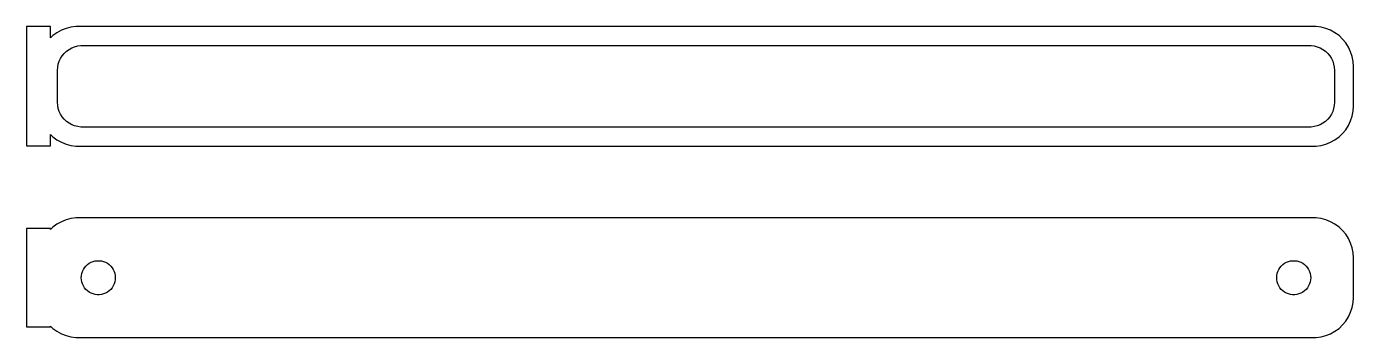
# Model space of a CAD drawing. Header units: metres. Extents: x -84 to 82, y 41 to 79.
import ezdxf

# ---------------------------------------------------------------- set-up
doc = ezdxf.new("R2010")
doc.units = ezdxf.units.M

msp = doc.modelspace()

# ---------------------------------------------------------------- linework, layer by layer
for p, q in [((-81, 79.4792), (-84, 79.4792)), ((-84, 79.4792), (-84, 64.5208)), ((-81, 78.0587), (-81, 79.4792)), ((-80.6871, 78.3526), (-81, 78.0587)), ((-80.1791, 78.7216), (-80.6871, 78.3526)), ((-79.6289, 79.0241), (-80.1791, 78.7216)), ((-79.0451, 79.2553), (-79.6289, 79.0241)), ((-78.4369, 79.4114), (-79.0451, 79.2553)), ((-77.8139, 79.4901), (-78.4369, 79.4114)), ((77.8139, 79.4901), (-77.8139, 79.4901)), ((78.4369, 79.4114), (77.8139, 79.4901)), ((79.0451, 79.2553), (78.4369, 79.4114)), ((79.6289, 79.0241), (79.0451, 79.2553)), ((80.1791, 78.7216), (79.6289, 79.0241)), ((80.6871, 78.3526), (80.1791, 78.7216)), ((81.1448, 77.9227), (80.6871, 78.3526)), ((-78.9843, 76.3985), (-78.668, 76.6283)), ((-78.668, 76.6283), (-78.3254, 76.8167)), ((-78.3254, 76.8167), (-77.9619, 76.9606)), ((-77.9619, 76.9606), (-77.5833, 77.0578)), ((-77.5833, 77.0578), (-77.1955, 77.1068)), ((-77.1955, 77.1068), (77.1955, 77.1068)), ((77.1955, 77.1068), (77.5833, 77.0578)), ((77.5833, 77.0578), (77.9619, 76.9606)), ((77.9619, 76.9606), (78.3254, 76.8167)), ((78.3254, 76.8167), (78.668, 76.6283)), ((78.668, 76.6283), (78.9843, 76.3985)), ((81.5451, 77.4389), (81.1448, 77.9227)), ((81.8815, 76.9088), (81.5451, 77.4389)), ((82.1489, 76.3406), (81.8815, 76.9088)), ((-80.0151, 74.7741), (-79.8943, 75.1459)), ((-79.8943, 75.1459), (-79.7279, 75.4996)), ((-79.7279, 75.4996), (-79.5184, 75.8297)), ((-79.5184, 75.8297), (-79.2692, 76.1309)), ((-79.2692, 76.1309), (-78.9843, 76.3985)), ((78.9843, 76.3985), (79.2692, 76.1309)), ((79.2692, 76.1309), (79.5184, 75.8297)), ((79.5184, 75.8297), (79.7279, 75.4996)), ((79.7279, 75.4996), (79.8943, 75.1459)), ((79.8943, 75.1459), (80.0151, 74.7741)), ((82.3429, 75.7434), (82.1489, 76.3406)), ((82.4606, 75.1267), (82.3429, 75.7434)), ((82.5, 74.5), (82.4606, 75.1267)), ((-80.1129, 74), (-80.0884, 74.3902)), ((-80.1129, 70), (-80.1129, 74)), ((-80.0884, 74.3902), (-80.0151, 74.7741)), ((80.0151, 74.7741), (80.0884, 74.3902)), ((80.0884, 74.3902), (80.1129, 74)), ((80.1129, 74), (80.1129, 70)), ((82.5, 69.5), (82.5, 74.5)), ((-80.0884, 69.6098), (-80.1129, 70)), ((80.1129, 70), (80.0884, 69.6098)), ((-80.0151, 69.2259), (-80.0884, 69.6098)), ((-79.8943, 68.8541), (-80.0151, 69.2259)), ((-79.7279, 68.5004), (-79.8943, 68.8541)), ((-79.5184, 68.1703), (-79.7279, 68.5004)), ((79.7279, 68.5004), (79.5184, 68.1703)), ((79.8943, 68.8541), (79.7279, 68.5004)), ((80.0151, 69.2259), (79.8943, 68.8541)), ((80.0884, 69.6098), (80.0151, 69.2259)), ((82.3429, 68.2566), (82.4606, 68.8733)), ((82.4606, 68.8733), (82.5, 69.5)), ((-79.2692, 67.8691), (-79.5184, 68.1703)), ((-78.9843, 67.6015), (-79.2692, 67.8691)), ((-78.668, 67.3717), (-78.9843, 67.6015)), ((-78.3254, 67.1833), (-78.668, 67.3717)), ((-77.9619, 67.0394), (-78.3254, 67.1833)), ((-77.5833, 66.9422), (-77.9619, 67.0394)), ((-77.1955, 66.8932), (-77.5833, 66.9422)), ((77.1955, 66.8932), (-77.1955, 66.8932)), ((77.5833, 66.9422), (77.1955, 66.8932)), ((77.9619, 67.0394), (77.5833, 66.9422)), ((78.3254, 67.1833), (77.9619, 67.0394)), ((78.668, 67.3717), (78.3254, 67.1833)), ((78.9843, 67.6015), (78.668, 67.3717)), ((79.2692, 67.8691), (78.9843, 67.6015)), ((79.5184, 68.1703), (79.2692, 67.8691)), ((81.5451, 66.5611), (81.8815, 67.0912)), ((81.8815, 67.0912), (82.1489, 67.6594)), ((82.1489, 67.6594), (82.3429, 68.2566)), ((-81, 64.5208), (-81, 65.9413)), ((-81, 65.9413), (-80.6871, 65.6474)), ((-80.6871, 65.6474), (-80.1791, 65.2784)), ((-80.1791, 65.2784), (-79.6289, 64.9759)), ((-79.6289, 64.9759), (-79.0451, 64.7447)), ((79.0451, 64.7447), (79.6289, 64.9759)), ((79.6289, 64.9759), (80.1791, 65.2784)), ((80.1791, 65.2784), (80.6871, 65.6474)), ((80.6871, 65.6474), (81.1448, 66.0773)), ((81.1448, 66.0773), (81.5451, 66.5611)), ((-84, 64.5208), (-81, 64.5208)), ((-79.0451, 64.7447), (-78.4369, 64.5886)), ((-78.4369, 64.5886), (-77.8139, 64.5099)), ((-77.8139, 64.5099), (77.8139, 64.5099)), ((77.8139, 64.5099), (78.4369, 64.5886)), ((78.4369, 64.5886), (79.0451, 64.7447)), ((-79.6289, 55.0241), (-80.1791, 54.7216)), ((-79.0451, 55.2553), (-79.6289, 55.0241)), ((-78.4369, 55.4114), (-79.0451, 55.2553)), ((-77.8139, 55.4901), (-78.4369, 55.4114)), ((77.8139, 55.4901), (-77.8139, 55.4901)), ((78.4369, 55.4114), (77.8139, 55.4901)), ((79.0451, 55.2553), (78.4369, 55.4114)), ((79.6289, 55.0241), (79.0451, 55.2553)), ((80.1791, 54.7216), (79.6289, 55.0241)), ((-81, 54.1526), (-84, 54.1526)), ((-84, 54.1526), (-84, 41.8474)), ((-80.6871, 54.3526), (-81, 54.0587)), ((-81, 54.0587), (-81, 54.1526)), ((-80.1791, 54.7216), (-80.6871, 54.3526)), ((80.6871, 54.3526), (80.1791, 54.7216)), ((81.1448, 53.9227), (80.6871, 54.3526)), ((81.5451, 53.4389), (81.1448, 53.9227)), ((81.8815, 52.9088), (81.5451, 53.4389)), ((82.1489, 52.3406), (81.8815, 52.9088)), ((82.3429, 51.7434), (82.1489, 52.3406)), ((82.4606, 51.1267), (82.3429, 51.7434)), ((-75.9092, 49.9321), (-75.6598, 50.0308)), ((-75.6598, 50.0308), (-75.4001, 50.0975)), ((-75.4001, 50.0975), (-75.1341, 50.1311)), ((-75.1341, 50.1311), (-74.8659, 50.1311)), ((-74.8659, 50.1311), (-74.5999, 50.0975)), ((-74.5999, 50.0975), (-74.3401, 50.0308)), ((-74.3401, 50.0308), (-74.0908, 49.9321)), ((74.0908, 49.9321), (74.3401, 50.0308)), ((74.3401, 50.0308), (74.5999, 50.0975)), ((74.5999, 50.0975), (74.8659, 50.1311)), ((74.8659, 50.1311), (75.1341, 50.1311)), ((75.1341, 50.1311), (75.4001, 50.0975)), ((75.4001, 50.0975), (75.6598, 50.0308)), ((75.6598, 50.0308), (75.9092, 49.9321)), ((82.5, 50.5), (82.4606, 51.1267)), ((82.5, 45.5), (82.5, 50.5)), ((-77.1185, 48.2676), (-77.0682, 48.531)), ((-77.0682, 48.531), (-76.9853, 48.786)), ((-76.9853, 48.786), (-76.8712, 49.0287)), ((-76.8712, 49.0287), (-76.7275, 49.2551)), ((-76.7275, 49.2551), (-76.5566, 49.4617)), ((-76.5566, 49.4617), (-76.3611, 49.6453)), ((-76.3611, 49.6453), (-76.1441, 49.8029)), ((-76.1441, 49.8029), (-75.9092, 49.9321)), ((-74.0908, 49.9321), (-73.8559, 49.8029)), ((-73.8559, 49.8029), (-73.6389, 49.6453)), ((-73.6389, 49.6453), (-73.4434, 49.4617)), ((-73.4434, 49.4617), (-73.2725, 49.2551)), ((-73.2725, 49.2551), (-73.1288, 49.0287)), ((-73.1288, 49.0287), (-73.0146, 48.786)), ((-73.0146, 48.786), (-72.9318, 48.531)), ((-72.9318, 48.531), (-72.8815, 48.2676)), ((72.8815, 48.2676), (72.9318, 48.531)), ((72.9318, 48.531), (73.0146, 48.786)), ((73.0146, 48.786), (73.1288, 49.0287)), ((73.1288, 49.0287), (73.2725, 49.2551)), ((73.2725, 49.2551), (73.4434, 49.4617)), ((73.4434, 49.4617), (73.6389, 49.6453)), ((73.6389, 49.6453), (73.8559, 49.8029)), ((73.8559, 49.8029), (74.0908, 49.9321)), ((75.9092, 49.9321), (76.1441, 49.8029)), ((76.1441, 49.8029), (76.3611, 49.6453)), ((76.3611, 49.6453), (76.5566, 49.4617)), ((76.5566, 49.4617), (76.7275, 49.2551)), ((76.7275, 49.2551), (76.8712, 49.0287)), ((76.8712, 49.0287), (76.9853, 48.786)), ((76.9853, 48.786), (77.0682, 48.531)), ((77.0682, 48.531), (77.1185, 48.2676)), ((-77.1353, 48), (-77.1185, 48.2676)), ((-77.1185, 47.7324), (-77.1353, 48)), ((-77.0682, 47.469), (-77.1185, 47.7324)), ((-76.9853, 47.214), (-77.0682, 47.469)), ((-76.8712, 46.9713), (-76.9853, 47.214)), ((-76.7275, 46.7449), (-76.8712, 46.9713)), ((-76.5566, 46.5383), (-76.7275, 46.7449)), ((-73.2725, 46.7449), (-73.4434, 46.5383)), ((-73.1288, 46.9713), (-73.2725, 46.7449)), ((-73.0146, 47.214), (-73.1288, 46.9713)), ((-72.9318, 47.469), (-73.0146, 47.214)), ((-72.8815, 47.7324), (-72.9318, 47.469)), ((-72.8815, 48.2676), (-72.8647, 48)), ((-72.8647, 48), (-72.8815, 47.7324)), ((72.8647, 48), (72.8815, 48.2676)), ((72.8815, 47.7324), (72.8647, 48)), ((72.9318, 47.469), (72.8815, 47.7324)), ((73.0146, 47.214), (72.9318, 47.469)), ((73.1288, 46.9713), (73.0146, 47.214)), ((73.2725, 46.7449), (73.1288, 46.9713)), ((73.4434, 46.5383), (73.2725, 46.7449)), ((76.7275, 46.7449), (76.5566, 46.5383)), ((76.8712, 46.9713), (76.7275, 46.7449)), ((76.9853, 47.214), (76.8712, 46.9713)), ((77.0682, 47.469), (76.9853, 47.214)), ((77.1185, 47.7324), (77.0682, 47.469)), ((77.1185, 48.2676), (77.1353, 48)), ((77.1353, 48), (77.1185, 47.7324)), ((-76.3611, 46.3547), (-76.5566, 46.5383)), ((-76.1441, 46.1971), (-76.3611, 46.3547)), ((-75.9092, 46.0679), (-76.1441, 46.1971)), ((-75.6598, 45.9692), (-75.9092, 46.0679)), ((-75.4001, 45.9025), (-75.6598, 45.9692)), ((-75.1341, 45.8689), (-75.4001, 45.9025)), ((-74.8659, 45.8689), (-75.1341, 45.8689)), ((-74.5999, 45.9025), (-74.8659, 45.8689)), ((-74.3401, 45.9692), (-74.5999, 45.9025)), ((-74.0908, 46.0679), (-74.3401, 45.9692)), ((-73.8559, 46.1971), (-74.0908, 46.0679)), ((-73.6389, 46.3547), (-73.8559, 46.1971)), ((-73.4434, 46.5383), (-73.6389, 46.3547)), ((73.6389, 46.3547), (73.4434, 46.5383)), ((73.8559, 46.1971), (73.6389, 46.3547)), ((74.0908, 46.0679), (73.8559, 46.1971)), ((74.3401, 45.9692), (74.0908, 46.0679)), ((74.5999, 45.9025), (74.3401, 45.9692)), ((74.8659, 45.8689), (74.5999, 45.9025)), ((75.1341, 45.8689), (74.8659, 45.8689)), ((75.4001, 45.9025), (75.1341, 45.8689)), ((75.6598, 45.9692), (75.4001, 45.9025)), ((75.9092, 46.0679), (75.6598, 45.9692)), ((76.1441, 46.1971), (75.9092, 46.0679)), ((76.3611, 46.3547), (76.1441, 46.1971)), ((76.5566, 46.5383), (76.3611, 46.3547)), ((82.4606, 44.8733), (82.5, 45.5)), ((81.8815, 43.0912), (82.1489, 43.6594)), ((82.1489, 43.6594), (82.3429, 44.2566)), ((82.3429, 44.2566), (82.4606, 44.8733)), ((-84, 41.8474), (-81, 41.8474)), ((-81, 41.8474), (-81, 41.9413)), ((-81, 41.9413), (-80.6871, 41.6474)), ((-80.6871, 41.6474), (-80.1791, 41.2784)), ((80.1791, 41.2784), (80.6871, 41.6474)), ((80.6871, 41.6474), (81.1448, 42.0773)), ((81.1448, 42.0773), (81.5451, 42.5611)), ((81.5451, 42.5611), (81.8815, 43.0912)), ((-80.1791, 41.2784), (-79.6289, 40.9759)), ((-79.6289, 40.9759), (-79.0451, 40.7447)), ((-79.0451, 40.7447), (-78.4369, 40.5886)), ((-78.4369, 40.5886), (-77.8139, 40.5099)), ((-77.8139, 40.5099), (77.8139, 40.5099)), ((77.8139, 40.5099), (78.4369, 40.5886)), ((78.4369, 40.5886), (79.0451, 40.7447)), ((79.0451, 40.7447), (79.6289, 40.9759)), ((79.6289, 40.9759), (80.1791, 41.2784))]:
    msp.add_line(p, q)

doc.saveas('drawing.dxf')
